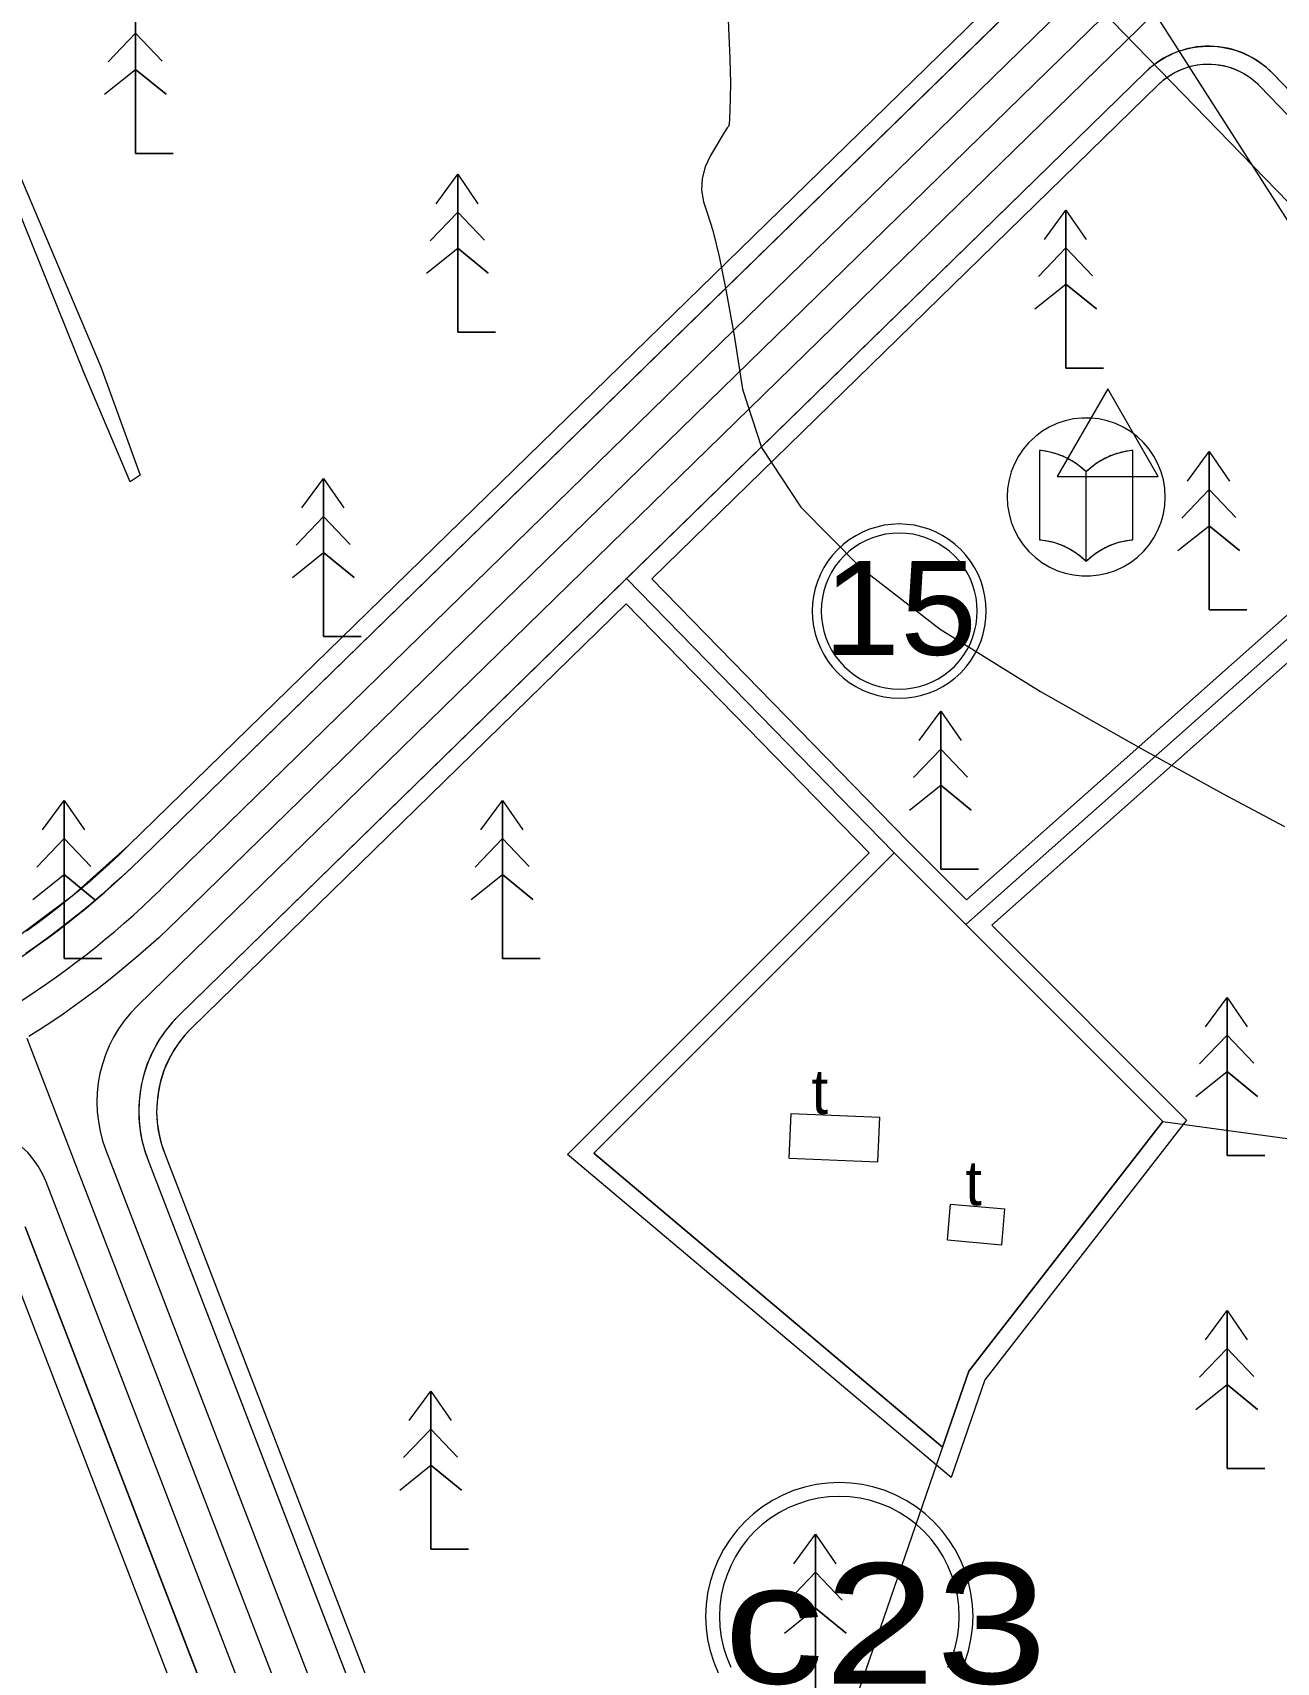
# Model space of a CAD drawing. Header units: metres. Extents: x 533049 to 537618, y 1849954 to 1852676.
# Drawn here: x 534812.5 to 534951.5, y 1851026.8 to 1851208.9 of the extents above; entities that cross this region are included whole.
import ezdxf

# ---------------------------------------------------------------- set-up
doc = ezdxf.new("R2010")
doc.units = ezdxf.units.M
doc.header["$LTSCALE"] = 2
for name, color, linetype, lineweight in [('11', 7, 'Continuous', 13), ('13', 7, 'Continuous', 13), ('20', 7, 'Continuous', 13), ('31', 7, 'Continuous', 13), ('34', 7, 'Continuous', 13), ('50', 7, 'Continuous', 13), ('51', 7, 'Continuous', 13), ('52', 7, 'Continuous', 13), ('54', 7, 'Continuous', 13), ('55', 7, 'Continuous', 13), ('57', 7, 'Continuous', 13), ('60', 7, 'Continuous', 13)]:
    doc.layers.add(name, color=color, linetype=linetype, lineweight=lineweight)

msp = doc.modelspace()

# ---------------------------------------------------------------- linework, layer by layer
at = {"linetype": 'Continuous', "lineweight": 13}
for points in [[(534921.43, 1851157.02), (534921.48, 1851156.06), (534921.64, 1851155.12), (534921.89, 1851154.2), (534922.25, 1851153.31), (534922.69, 1851152.46), (534923.23, 1851151.67), (534923.85, 1851150.94), (534924.55, 1851150.28), (534925.31, 1851149.71), (534926.13, 1851149.21), (534927, 1851148.81), (534927.9, 1851148.5), (534928.84, 1851148.3), (534929.79, 1851148.2), (534930.74, 1851148.2), (534931.7, 1851148.3), (534932.63, 1851148.5), (534933.54, 1851148.81), (534934.41, 1851149.21), (534935.23, 1851149.71), (534935.99, 1851150.28), (534936.68, 1851150.94), (534937.3, 1851151.67), (534937.84, 1851152.46), (534938.29, 1851153.31), (534938.64, 1851154.2), (534938.9, 1851155.12), (534939.05, 1851156.06), (534939.1, 1851157.02), (534939.05, 1851157.97), (534938.9, 1851158.92), (534938.64, 1851159.84), (534938.29, 1851160.73), (534937.84, 1851161.57), (534937.3, 1851162.37), (534936.68, 1851163.1), (534935.99, 1851163.75), (534935.23, 1851164.33), (534934.41, 1851164.83), (534933.54, 1851165.23), (534932.63, 1851165.53), (534931.7, 1851165.74), (534930.74, 1851165.84), (534929.79, 1851165.84), (534928.84, 1851165.74), (534927.9, 1851165.53), (534927, 1851165.23), (534926.13, 1851164.83), (534925.31, 1851164.33), (534924.55, 1851163.75), (534923.85, 1851163.1), (534923.23, 1851162.37), (534922.69, 1851161.57), (534922.25, 1851160.73), (534921.89, 1851159.84), (534921.64, 1851158.92), (534921.48, 1851157.97)], [(534930.27, 1851149.84), (534930.81, 1851150.33), (534931.39, 1851150.77), (534932.02, 1851151.16), (534932.67, 1851151.5), (534933.35, 1851151.77), (534934.05, 1851151.99), (534934.76, 1851152.14), (534935.49, 1851152.24), (534935.49, 1851162.21), (534934.76, 1851162.12), (534934.05, 1851161.97), (534933.35, 1851161.75), (534932.67, 1851161.48), (534932.02, 1851161.14), (534931.39, 1851160.75), (534930.81, 1851160.31), (534930.27, 1851159.82), (534929.72, 1851160.31), (534929.14, 1851160.75), (534928.52, 1851161.14), (534927.87, 1851161.48), (534927.19, 1851161.75), (534926.49, 1851161.97), (534925.77, 1851162.12), (534925.04, 1851162.21), (534925.04, 1851152.24), (534925.77, 1851152.14), (534926.49, 1851151.99), (534927.19, 1851151.77), (534927.87, 1851151.5), (534928.52, 1851151.16), (534929.14, 1851150.77), (534929.72, 1851150.33)], [(534938.82, 1851087.22), (534908.8, 1851117.24), (534875.22, 1851083.67), (534914.22, 1851050.83), (534917.14, 1851059.31)]]:
    msp.add_lwpolyline(points, close=True, dxfattribs=at)
for points in [[(534930.27, 1851149.84), (534930.41, 1851149.98), (534930.56, 1851150.12), (534930.71, 1851150.25), (534930.87, 1851150.38), (534931.03, 1851150.51), (534931.19, 1851150.63), (534931.35, 1851150.74), (534931.52, 1851150.86), (534931.69, 1851150.97), (534931.86, 1851151.07), (534932.04, 1851151.18), (534932.21, 1851151.27), (534932.39, 1851151.37), (534932.58, 1851151.45), (534932.76, 1851151.54), (534932.95, 1851151.62), (534933.13, 1851151.69), (534933.32, 1851151.76), (534933.51, 1851151.83), (534933.71, 1851151.89), (534933.9, 1851151.95), (534934.09, 1851152), (534934.29, 1851152.05), (534934.49, 1851152.09), (534934.69, 1851152.13), (534934.89, 1851152.16), (534935.09, 1851152.19), (534935.29, 1851152.22), (534935.49, 1851152.24), (534935.49, 1851162.21), (534935.29, 1851162.2), (534935.09, 1851162.17), (534934.89, 1851162.14), (534934.69, 1851162.11), (534934.49, 1851162.07), (534934.29, 1851162.03), (534934.09, 1851161.98), (534933.9, 1851161.93), (534933.71, 1851161.87), (534933.51, 1851161.81), (534933.32, 1851161.74), (534933.13, 1851161.67), (534932.95, 1851161.6), (534932.76, 1851161.52), (534932.58, 1851161.43), (534932.39, 1851161.34), (534932.21, 1851161.25), (534932.04, 1851161.15), (534931.86, 1851161.05), (534931.69, 1851160.95), (534931.52, 1851160.84), (534931.35, 1851160.72), (534931.19, 1851160.61), (534931.03, 1851160.48), (534930.87, 1851160.36), (534930.71, 1851160.23), (534930.56, 1851160.1), (534930.41, 1851159.96), (534930.27, 1851159.82), (534930.12, 1851159.96), (534929.97, 1851160.1), (534929.82, 1851160.23), (534929.66, 1851160.36), (534929.51, 1851160.48), (534929.34, 1851160.61), (534929.18, 1851160.72), (534929.01, 1851160.84), (534928.84, 1851160.95), (534928.67, 1851161.05), (534928.5, 1851161.15), (534928.32, 1851161.25), (534928.14, 1851161.34), (534927.96, 1851161.43), (534927.77, 1851161.52), (534927.59, 1851161.6), (534927.4, 1851161.67), (534927.21, 1851161.74), (534927.02, 1851161.81), (534926.83, 1851161.87), (534926.63, 1851161.93), (534926.44, 1851161.98), (534926.24, 1851162.03), (534926.04, 1851162.07), (534925.85, 1851162.11), (534925.65, 1851162.14), (534925.45, 1851162.17), (534925.25, 1851162.2), (534925.04, 1851162.21), (534925.04, 1851152.24), (534925.25, 1851152.22), (534925.45, 1851152.19), (534925.65, 1851152.16), (534925.85, 1851152.13), (534926.04, 1851152.09), (534926.24, 1851152.05), (534926.44, 1851152), (534926.63, 1851151.95), (534926.83, 1851151.89), (534927.02, 1851151.83), (534927.21, 1851151.76)], [(534927.21, 1851151.76), (534927.4, 1851151.69), (534927.59, 1851151.62), (534927.77, 1851151.54), (534927.96, 1851151.45), (534928.14, 1851151.37), (534928.32, 1851151.27), (534928.5, 1851151.18), (534928.67, 1851151.07), (534928.84, 1851150.97), (534929.01, 1851150.86), (534929.18, 1851150.74), (534929.34, 1851150.63), (534929.51, 1851150.51), (534929.66, 1851150.38), (534929.82, 1851150.25), (534929.97, 1851150.12), (534930.12, 1851149.98), (534930.27, 1851149.84), (534930.27, 1851159.82)]]:
    msp.add_lwpolyline(points, dxfattribs=at)
at = {"layer": '11'}
for points in [[(534919.1, 1851144.26), (534919.06, 1851145.11), (534918.95, 1851145.95), (534918.77, 1851146.78), (534918.51, 1851147.59), (534918.19, 1851148.38), (534917.8, 1851149.13), (534917.34, 1851149.85), (534916.82, 1851150.52), (534916.25, 1851151.14), (534915.62, 1851151.72), (534914.95, 1851152.24), (534914.23, 1851152.69), (534913.48, 1851153.08), (534912.7, 1851153.41), (534911.89, 1851153.66), (534911.06, 1851153.85), (534910.22, 1851153.96), (534909.37, 1851154), (534908.52, 1851153.96), (534907.68, 1851153.85), (534906.85, 1851153.66), (534906.04, 1851153.41), (534905.26, 1851153.08), (534904.5, 1851152.69), (534903.79, 1851152.24), (534903.11, 1851151.72), (534902.49, 1851151.14), (534901.91, 1851150.52), (534901.4, 1851149.85), (534900.94, 1851149.13), (534900.55, 1851148.38), (534900.22, 1851147.59), (534899.97, 1851146.78), (534899.78, 1851145.95), (534899.67, 1851145.11), (534899.64, 1851144.26), (534899.67, 1851143.42), (534899.78, 1851142.57), (534899.97, 1851141.74), (534900.22, 1851140.94), (534900.55, 1851140.15), (534900.94, 1851139.4), (534901.4, 1851138.68), (534901.91, 1851138.01), (534902.49, 1851137.38), (534903.11, 1851136.81), (534903.79, 1851136.29), (534904.5, 1851135.84), (534905.26, 1851135.44), (534906.04, 1851135.12), (534906.85, 1851134.86), (534907.68, 1851134.68), (534908.52, 1851134.57), (534909.37, 1851134.53), (534910.22, 1851134.57), (534911.06, 1851134.68), (534911.89, 1851134.86), (534912.7, 1851135.12), (534913.48, 1851135.44), (534914.23, 1851135.84), (534914.95, 1851136.29), (534915.62, 1851136.81), (534916.25, 1851137.38), (534916.82, 1851138.01), (534917.34, 1851138.68), (534917.8, 1851139.4), (534918.19, 1851140.15), (534918.51, 1851140.94), (534918.77, 1851141.74), (534918.95, 1851142.57), (534919.06, 1851143.42)], [(534918.09, 1851144.26), (534918.06, 1851145.02), (534917.96, 1851145.78), (534917.8, 1851146.52), (534917.57, 1851147.25), (534917.28, 1851147.95), (534916.92, 1851148.63), (534916.52, 1851149.27), (534916.05, 1851149.87), (534915.54, 1851150.43), (534914.98, 1851150.95), (534914.37, 1851151.41), (534913.73, 1851151.82), (534913.06, 1851152.17), (534912.35, 1851152.46), (534911.63, 1851152.69), (534910.88, 1851152.86), (534910.13, 1851152.95), (534909.37, 1851152.99), (534908.61, 1851152.95), (534907.85, 1851152.86), (534907.11, 1851152.69), (534906.38, 1851152.46), (534905.68, 1851152.17), (534905.01, 1851151.82), (534904.36, 1851151.41), (534903.76, 1851150.95), (534903.2, 1851150.43), (534902.68, 1851149.87), (534902.22, 1851149.27), (534901.81, 1851148.63), (534901.46, 1851147.95), (534901.17, 1851147.25), (534900.94, 1851146.52), (534900.78, 1851145.78), (534900.68, 1851145.02), (534900.64, 1851144.26), (534900.68, 1851143.5), (534900.78, 1851142.75), (534900.94, 1851142.01), (534901.17, 1851141.28), (534901.46, 1851140.58), (534901.81, 1851139.9), (534902.22, 1851139.26), (534902.68, 1851138.66), (534903.2, 1851138.09), (534903.76, 1851137.58), (534904.36, 1851137.12), (534905.01, 1851136.71), (534905.68, 1851136.36), (534906.38, 1851136.07), (534907.11, 1851135.84), (534907.85, 1851135.67), (534908.61, 1851135.57), (534909.37, 1851135.54), (534910.13, 1851135.57), (534910.88, 1851135.67), (534911.63, 1851135.84), (534912.35, 1851136.07), (534913.06, 1851136.36), (534913.73, 1851136.71), (534914.37, 1851137.12), (534914.98, 1851137.58), (534915.54, 1851138.09), (534916.05, 1851138.66), (534916.52, 1851139.26), (534916.92, 1851139.9), (534917.28, 1851140.58), (534917.57, 1851141.28), (534917.8, 1851142.01), (534917.96, 1851142.75), (534918.06, 1851143.5)]]:
    msp.add_lwpolyline(points, close=True, dxfattribs=at)
for points in [[(534916.22, 1851025.59), (534916.72, 1851026.8), (534917.11, 1851028.04), (534917.39, 1851029.32), (534917.56, 1851030.61), (534917.62, 1851031.91), (534917.56, 1851033.21), (534917.39, 1851034.51), (534917.11, 1851035.78), (534916.72, 1851037.02), (534916.22, 1851038.23), (534915.62, 1851039.38), (534914.92, 1851040.48), (534914.12, 1851041.52), (534913.24, 1851042.48), (534912.28, 1851043.36), (534911.25, 1851044.16), (534910.15, 1851044.86), (534908.99, 1851045.46), (534907.78, 1851045.96), (534906.54, 1851046.35), (534905.27, 1851046.63), (534903.97, 1851046.8), (534902.67, 1851046.86), (534901.37, 1851046.8), (534900.08, 1851046.63), (534898.8, 1851046.35), (534897.56, 1851045.96), (534896.35, 1851045.46), (534895.2, 1851044.86), (534894.1, 1851044.16), (534893.06, 1851043.36), (534892.1, 1851042.48), (534891.22, 1851041.52), (534890.43, 1851040.48), (534889.73, 1851039.38), (534889.12, 1851038.23), (534888.63, 1851037.02), (534888.23, 1851035.78), (534887.95, 1851034.51), (534887.78, 1851033.21), (534887.72, 1851031.91), (534887.78, 1851030.61), (534887.95, 1851029.32), (534888.23, 1851028.04), (534888.63, 1851026.8), (534889.12, 1851025.59)], [(534914.82, 1851026.25), (534915.26, 1851027.33), (534915.62, 1851028.44), (534915.87, 1851029.58), (534916.02, 1851030.74), (534916.07, 1851031.91), (534916.02, 1851033.08), (534915.87, 1851034.24), (534915.62, 1851035.38), (534915.26, 1851036.49), (534914.82, 1851037.57), (534914.28, 1851038.61), (534913.65, 1851039.6), (534912.94, 1851040.52), (534912.15, 1851041.39), (534911.29, 1851042.18), (534910.36, 1851042.89), (534909.37, 1851043.52), (534908.34, 1851044.06), (534907.26, 1851044.5), (534906.14, 1851044.86), (534905, 1851045.11), (534903.84, 1851045.26), (534902.67, 1851045.31), (534901.5, 1851045.26), (534900.34, 1851045.11), (534899.2, 1851044.86), (534898.09, 1851044.5), (534897.01, 1851044.06), (534895.97, 1851043.52), (534894.99, 1851042.89), (534894.06, 1851042.18), (534893.2, 1851041.39), (534892.41, 1851040.52), (534891.69, 1851039.6), (534891.07, 1851038.61), (534890.53, 1851037.57), (534890.08, 1851036.49), (534889.73, 1851035.38), (534889.47, 1851034.24), (534889.32, 1851033.08), (534889.27, 1851031.91), (534889.32, 1851030.74), (534889.47, 1851029.58), (534889.73, 1851028.44), (534890.08, 1851027.33), (534890.53, 1851026.25)]]:
    msp.add_lwpolyline(points, dxfattribs=at)
at = {"layer": '13'}
msp.add_line((534811.83, 1851096.55), (535051.61, 1850474.15), dxfattribs=at)
msp.add_lwpolyline([(534945.73, 1851223.94), (534828.8, 1851109.86), (534827.7, 1851108.8), (534826.59, 1851107.76), (534825.46, 1851106.74), (534824.31, 1851105.74), (534823.15, 1851104.75), (534821.98, 1851103.79), (534820.79, 1851102.84), (534819.59, 1851101.9), (534818.37, 1851100.99), (534817.14, 1851100.1), (534815.89, 1851099.22), (534814.64, 1851098.36), (534813.37, 1851097.53), (534812.08, 1851096.71)], dxfattribs=at)
at = {"layer": '20'}
for p, q in [((534897.07, 1851083.11), (534897.28, 1851088.11)), ((534897.28, 1851088.11), (534907.19, 1851087.69)), ((534906.98, 1851082.7), (534907.19, 1851087.69)), ((534897.07, 1851083.11), (534906.98, 1851082.7)), ((534914.75, 1851073.98), (534915.09, 1851077.97)), ((534915.09, 1851077.97), (534921.18, 1851077.44)), ((534920.83, 1851073.45), (534921.18, 1851077.44)), ((534914.75, 1851073.98), (534920.83, 1851073.45))]:
    msp.add_line(p, q, dxfattribs=at)
at = {"layer": '31'}
for points in [[(534922.8, 1851215.2), (534823.23, 1851118.05), (534816.78, 1851112.29), (534809.85, 1851107.12)], [(534922.8, 1851215.2), (534823.23, 1851118.05), (534822.16, 1851117.02), (534821.07, 1851116), (534819.96, 1851115), (534818.84, 1851114.02), (534817.7, 1851113.05), (534816.55, 1851112.1), (534815.39, 1851111.17), (534814.21, 1851110.26), (534813.01, 1851109.36), (534811.81, 1851108.48)], [(534964.45, 1851148.83), (534919.71, 1851109.15), (534941.48, 1851087.38), (534918.92, 1851058.34), (534915.16, 1851047.42), (534872.27, 1851083.54), (534905.99, 1851117.26), (534878.85, 1851145.07), (534830.28, 1851097.68), (534829.48, 1851096.83), (534828.77, 1851095.91), (534828.13, 1851094.94), (534827.59, 1851093.9), (534827.14, 1851092.83), (534826.8, 1851091.72), (534826.55, 1851090.58), (534826.4, 1851089.42), (534826.36, 1851088.26), (534826.42, 1851087.1), (534826.59, 1851085.94), (534826.86, 1851084.81), (534827.23, 1851083.7), (534899.81, 1850895.3)], [(534964.45, 1851148.83), (534919.71, 1851109.15), (534941.48, 1851087.38), (534918.92, 1851058.34), (534915.16, 1851047.42), (534872.27, 1851083.54), (534905.99, 1851117.26), (534878.85, 1851145.07)], [(534878.85, 1851145.07), (534830.28, 1851097.68), (534829.91, 1851097.31), (534829.56, 1851096.92), (534829.23, 1851096.52), (534828.91, 1851096.11), (534828.61, 1851095.68), (534828.32, 1851095.25), (534828.05, 1851094.8), (534827.81, 1851094.34), (534827.58, 1851093.87), (534827.36, 1851093.39), (534827.17, 1851092.9), (534827, 1851092.41), (534826.85, 1851091.91), (534826.72, 1851091.41), (534826.61, 1851090.9), (534826.51, 1851090.38), (534826.44, 1851089.86), (534826.4, 1851089.34), (534826.37, 1851088.82), (534826.36, 1851088.3), (534826.37, 1851087.78), (534826.41, 1851087.26), (534826.46, 1851086.74), (534826.54, 1851086.22), (534826.64, 1851085.71), (534826.75, 1851085.2), (534826.89, 1851084.69), (534827.05, 1851084.2), (534827.23, 1851083.7), (534899.81, 1850895.3)]]:
    msp.add_lwpolyline(points, dxfattribs=at)
at = {"layer": '34'}
msp.add_lwpolyline([(534932.68, 1851169.11), (534927.03, 1851159.32), (534938.33, 1851159.32)], close=True, dxfattribs=at)
at = {"layer": '50'}
for points in [[(536135.62, 1851789.73), (535515.36, 1851926.72), (535258.49, 1851965.9), (535022.43, 1852017.88), (534680.94, 1852158.74), (534430.49, 1852265.01), (534355.97, 1852086.41), (534346.15, 1851984.65), (534462.32, 1851750.84), (534498.61, 1851623.52), (534531.69, 1851526.54), (534597.01, 1851432.26), (534785.89, 1851296.54), (534919.76, 1851224.01), (534977.19, 1851164.91), (535024.77, 1851103.67), (535103, 1851049.68), (535187.68, 1851009.38), (535275.89, 1851002.01), (535384.77, 1851022.15), (535615.7, 1851282.83), (535719.73, 1851373.89), (535864.09, 1851423.05), (536000.84, 1851463.59)], [(534808.73, 1851074.3), (534882.36, 1850883.19)], [(534808.73, 1851074.3), (534882.36, 1850883.19)]]:
    msp.add_lwpolyline(points, dxfattribs=at)
at = {"layer": '51'}
for points in [[(534963.78, 1851153.59), (534916.88, 1851111.99), (534910.22, 1851118.65), (534881.71, 1851147.86), (534938.35, 1851203.12), (534938.67, 1851203.42), (534939, 1851203.7), (534939.35, 1851203.95), (534939.72, 1851204.19), (534940.09, 1851204.41), (534940.48, 1851204.61), (534940.87, 1851204.79), (534941.28, 1851204.94), (534941.69, 1851205.08), (534942.12, 1851205.19), (534942.54, 1851205.27), (534942.97, 1851205.34), (534943.4, 1851205.38), (534943.84, 1851205.4), (534944.27, 1851205.39), (534944.71, 1851205.36), (534945.14, 1851205.31), (534945.57, 1851205.23), (534945.99, 1851205.13), (534946.41, 1851205.01), (534946.82, 1851204.86), (534947.22, 1851204.69), (534947.61, 1851204.5), (534947.99, 1851204.29), (534948.36, 1851204.06), (534948.71, 1851203.81), (534949.06, 1851203.54), (534949.38, 1851203.26), (534949.69, 1851202.95), (534974.05, 1851177.71)], [(534963.78, 1851153.59), (534916.88, 1851111.99), (534910.22, 1851118.65), (534881.71, 1851147.86), (534938.35, 1851203.12), (534938.87, 1851203.59), (534939.43, 1851204.01), (534940.03, 1851204.38), (534940.65, 1851204.69), (534941.3, 1851204.95), (534941.97, 1851205.15), (534942.66, 1851205.3), (534943.36, 1851205.38), (534944.06, 1851205.4), (534944.76, 1851205.36), (534945.45, 1851205.25), (534946.13, 1851205.09), (534946.79, 1851204.87), (534947.44, 1851204.59), (534948.05, 1851204.26), (534948.64, 1851203.87), (534949.18, 1851203.43), (534949.69, 1851202.95), (534974.05, 1851177.71)]]:
    msp.add_lwpolyline(points, dxfattribs=at)
at = {"layer": '52'}
msp.add_lwpolyline([(534938.82, 1851087.22), (534908.8, 1851117.24), (534875.22, 1851083.67), (534914.22, 1851050.83), (534917.14, 1851059.31)], close=True, dxfattribs=at)
at = {"layer": '54'}
for p, q in [((534931.08, 1851214.89), (534826.78, 1851113.13)), ((534937.75, 1851210.93), (534824.2, 1851100.14)), ((534820.68, 1851084.01), (534896.29, 1850887.75)), ((534890.67, 1850881.47), (534814.01, 1851080.47))]:
    msp.add_line(p, q, dxfattribs=at)
for centre, radius, start, end in [((534756.95, 1851184.7), 100, 289.006, 314.2951), ((534834.68, 1851089.4), 15, 134.2951, 201.0693), ((534804.68, 1851076.87), 10, 21.0693, 109.006)]:
    msp.add_arc(centre, radius, start, end, dxfattribs=at)
at = {"layer": '55'}
for p, q in [((534924.2, 1851213.76), (534824.63, 1851116.62)), ((534936.95, 1851204.55), (534828.88, 1851099.11)), ((534951.13, 1851204.34), (534988.63, 1851165.48)), ((534825.36, 1851082.98), (534897.95, 1850894.58)), ((534885.29, 1850884.32), (534811.66, 1851075.43))]:
    msp.add_line(p, q, dxfattribs=at)
msp.add_lwpolyline([(534811.66, 1851075.43), (534885.29, 1850884.32)], dxfattribs=at)
for centre, radius, start, end in [((534943.94, 1851197.4), 10, 43.9779, 134.2951), ((534754.8, 1851188.19), 100, 289.006, 314.2951), ((534839.36, 1851088.38), 15, 134.2951, 201.0693)]:
    msp.add_arc(centre, radius, start, end, dxfattribs=at)
at = {"layer": '57'}
for p, q in [((534824.01, 1851213.09), (534824.01, 1851195.42)), ((534820.95, 1851205.65), (534824.01, 1851208.85)), ((534826.99, 1851205.72), (534824.01, 1851208.85)), ((534820.53, 1851202.03), (534824.01, 1851204.81)), ((534827.42, 1851202.03), (534824.01, 1851204.81)), ((534824.01, 1851195.42), (534828.22, 1851195.42)), ((534860.01, 1851193.09), (534860.01, 1851175.42)), ((534856.95, 1851185.65), (534860.01, 1851188.85)), ((534862.99, 1851185.72), (534860.01, 1851188.85)), ((534928.01, 1851189.09), (534928.01, 1851171.42)), ((534856.53, 1851182.03), (534860.01, 1851184.81)), ((534863.42, 1851182.03), (534860.01, 1851184.81)), ((534924.95, 1851181.65), (534928.01, 1851184.85)), ((534930.99, 1851181.72), (534928.01, 1851184.85)), ((534924.53, 1851178.03), (534928.01, 1851180.81)), ((534931.42, 1851178.03), (534928.01, 1851180.81)), ((534860.01, 1851175.42), (534864.22, 1851175.42)), ((534928.01, 1851171.42), (534932.22, 1851171.42)), ((534944.01, 1851162.09), (534944.01, 1851144.42)), ((534845.01, 1851159.09), (534845.01, 1851141.42)), ((534940.95, 1851154.65), (534944.01, 1851157.85)), ((534946.99, 1851154.72), (534944.01, 1851157.85)), ((534841.95, 1851151.65), (534845.01, 1851154.85)), ((534847.99, 1851151.72), (534845.01, 1851154.85)), ((534940.53, 1851151.03), (534944.01, 1851153.81)), ((534947.42, 1851151.03), (534944.01, 1851153.81)), ((534841.53, 1851148.03), (534845.01, 1851150.81)), ((534848.42, 1851148.03), (534845.01, 1851150.81)), ((534944.01, 1851144.42), (534948.22, 1851144.42)), ((534845.01, 1851141.42), (534849.22, 1851141.42)), ((534914.01, 1851133.09), (534914.01, 1851115.42)), ((534910.95, 1851125.65), (534914.01, 1851128.85)), ((534916.99, 1851125.72), (534914.01, 1851128.85)), ((534910.53, 1851122.03), (534914.01, 1851124.81)), ((534917.42, 1851122.03), (534914.01, 1851124.81)), ((534816.01, 1851123.09), (534816.01, 1851105.42)), ((534865.01, 1851123.09), (534865.01, 1851105.42)), ((534812.95, 1851115.65), (534816.01, 1851118.85)), ((534818.99, 1851115.72), (534816.01, 1851118.85)), ((534861.95, 1851115.65), (534865.01, 1851118.85)), ((534867.99, 1851115.72), (534865.01, 1851118.85)), ((534812.53, 1851112.03), (534816.01, 1851114.81)), ((534819.42, 1851112.03), (534816.01, 1851114.81)), ((534861.53, 1851112.03), (534865.01, 1851114.81)), ((534868.42, 1851112.03), (534865.01, 1851114.81)), ((534914.01, 1851115.42), (534918.22, 1851115.42)), ((534816.01, 1851105.42), (534820.22, 1851105.42)), ((534865.01, 1851105.42), (534869.22, 1851105.42)), ((534946.01, 1851101.09), (534946.01, 1851083.42)), ((534942.95, 1851093.65), (534946.01, 1851096.85)), ((534948.99, 1851093.72), (534946.01, 1851096.85)), ((534942.53, 1851090.03), (534946.01, 1851092.81)), ((534949.42, 1851090.03), (534946.01, 1851092.81)), ((534897.07, 1851083.11), (534897.28, 1851088.11)), ((534897.28, 1851088.11), (534907.19, 1851087.69)), ((534906.98, 1851082.7), (534907.19, 1851087.69)), ((534897.07, 1851083.11), (534906.98, 1851082.7)), ((534946.01, 1851083.42), (534950.22, 1851083.42)), ((534914.75, 1851073.98), (534915.09, 1851077.97)), ((534915.09, 1851077.97), (534921.18, 1851077.44)), ((534920.83, 1851073.45), (534921.18, 1851077.44)), ((534914.75, 1851073.98), (534920.83, 1851073.45)), ((534946.01, 1851066.09), (534946.01, 1851048.42)), ((534942.95, 1851058.65), (534946.01, 1851061.85)), ((534948.99, 1851058.72), (534946.01, 1851061.85)), ((534942.53, 1851055.03), (534946.01, 1851057.81)), ((534949.42, 1851055.03), (534946.01, 1851057.81)), ((534857.01, 1851057.09), (534857.01, 1851039.42)), ((534853.95, 1851049.65), (534857.01, 1851052.85)), ((534859.99, 1851049.72), (534857.01, 1851052.85)), ((534853.53, 1851046.03), (534857.01, 1851048.81)), ((534860.42, 1851046.03), (534857.01, 1851048.81)), ((534946.01, 1851048.42), (534950.22, 1851048.42)), ((534900.01, 1851041.09), (534900.01, 1851023.42)), ((534857.01, 1851039.42), (534861.22, 1851039.42)), ((534896.95, 1851033.65), (534900.01, 1851036.85)), ((534902.99, 1851033.72), (534900.01, 1851036.85)), ((534896.53, 1851030.03), (534900.01, 1851032.81)), ((534903.42, 1851030.03), (534900.01, 1851032.81))]:
    msp.add_line(p, q, dxfattribs=at)
for points in [[(534874.81, 1850936.33), (534917.14, 1851059.31), (534938.82, 1851087.22), (534987.34, 1851080.58), (535015.73, 1851103.31), (534972.89, 1851156.54), (534930.56, 1851222.68), (534879.46, 1851260.4), (534806.16, 1851208.99)], [(534828.22, 1851195.42), (534824.01, 1851195.42), (534824.01, 1851213.09)], [(534890.26, 1851210.36), (534890.44, 1851206), (534890.49, 1851203.28), (534890.46, 1851201.58), (534890.43, 1851200.24), (534890.39, 1851199.27), (534890.34, 1851198.67), (534890.27, 1851198.44), (534890.14, 1851198.27), (534889.88, 1851197.86), (534889.48, 1851197.21), (534888.95, 1851196.31), (534888.28, 1851195.17), (534887.69, 1851193.9), (534887.35, 1851192.62), (534887.28, 1851191.31), (534887.47, 1851189.99), (534887.92, 1851188.65), (534888.54, 1851186.79), (534889.25, 1851183.9), (534890.04, 1851179.99), (534890.91, 1851175.05), (534891.86, 1851169.08), (534893.99, 1851162.54), (534898.38, 1851155.89), (534905.04, 1851149.13), (534913.96, 1851142.26), (534925.15, 1851135.27), (534936.4, 1851128.89), (534945.49, 1851123.87), (534952.42, 1851120.18)], [(534820.95, 1851205.65), (534824.01, 1851208.85), (534826.99, 1851205.72)], [(534805.79, 1851205.34), (534820.13, 1851171.58), (534824.51, 1851159.44), (534823.38, 1851158.72), (534818.27, 1851170.87), (534804.66, 1851204.48)], [(534820.53, 1851202.03), (534824.01, 1851204.81), (534827.42, 1851202.03)], [(534857.59, 1851189.8), (534860.01, 1851193.09), (534862.28, 1851189.8)], [(534857.59, 1851189.8), (534860.01, 1851193.09), (534862.28, 1851189.8)], [(534864.22, 1851175.42), (534860.01, 1851175.42), (534860.01, 1851193.09)], [(534856.95, 1851185.65), (534860.01, 1851188.85), (534862.99, 1851185.72)], [(534925.59, 1851185.8), (534928.01, 1851189.09), (534930.28, 1851185.8)], [(534925.59, 1851185.8), (534928.01, 1851189.09), (534930.28, 1851185.8)], [(534932.22, 1851171.42), (534928.01, 1851171.42), (534928.01, 1851189.09)], [(534856.53, 1851182.03), (534860.01, 1851184.81), (534863.42, 1851182.03)], [(534924.95, 1851181.65), (534928.01, 1851184.85), (534930.99, 1851181.72)], [(534924.53, 1851178.03), (534928.01, 1851180.81), (534931.42, 1851178.03)], [(534941.59, 1851158.8), (534944.01, 1851162.09), (534946.28, 1851158.8)], [(534941.59, 1851158.8), (534944.01, 1851162.09), (534946.28, 1851158.8)], [(534948.22, 1851144.42), (534944.01, 1851144.42), (534944.01, 1851162.09)], [(534842.59, 1851155.8), (534845.01, 1851159.09), (534847.28, 1851155.8)], [(534842.59, 1851155.8), (534845.01, 1851159.09), (534847.28, 1851155.8)], [(534849.22, 1851141.42), (534845.01, 1851141.42), (534845.01, 1851159.09)], [(534940.95, 1851154.65), (534944.01, 1851157.85), (534946.99, 1851154.72)], [(534841.95, 1851151.65), (534845.01, 1851154.85), (534847.99, 1851151.72)], [(534940.53, 1851151.03), (534944.01, 1851153.81), (534947.42, 1851151.03)], [(534841.53, 1851148.03), (534845.01, 1851150.81), (534848.42, 1851148.03)], [(534911.59, 1851129.8), (534914.01, 1851133.09), (534916.28, 1851129.8)], [(534911.59, 1851129.8), (534914.01, 1851133.09), (534916.28, 1851129.8)], [(534918.22, 1851115.42), (534914.01, 1851115.42), (534914.01, 1851133.09)], [(534910.95, 1851125.65), (534914.01, 1851128.85), (534916.99, 1851125.72)], [(534910.53, 1851122.03), (534914.01, 1851124.81), (534917.42, 1851122.03)], [(534813.59, 1851119.8), (534816.01, 1851123.09), (534818.28, 1851119.8)], [(534813.59, 1851119.8), (534816.01, 1851123.09), (534818.28, 1851119.8)], [(534820.22, 1851105.42), (534816.01, 1851105.42), (534816.01, 1851123.09)], [(534862.59, 1851119.8), (534865.01, 1851123.09), (534867.28, 1851119.8)], [(534862.59, 1851119.8), (534865.01, 1851123.09), (534867.28, 1851119.8)], [(534869.22, 1851105.42), (534865.01, 1851105.42), (534865.01, 1851123.09)], [(534812.95, 1851115.65), (534816.01, 1851118.85), (534818.99, 1851115.72)], [(534861.95, 1851115.65), (534865.01, 1851118.85), (534867.99, 1851115.72)], [(534812.53, 1851112.03), (534816.01, 1851114.81), (534819.42, 1851112.03)], [(534861.53, 1851112.03), (534865.01, 1851114.81), (534868.42, 1851112.03)], [(534943.59, 1851097.8), (534946.01, 1851101.09), (534948.28, 1851097.8)], [(534943.59, 1851097.8), (534946.01, 1851101.09), (534948.28, 1851097.8)], [(534950.22, 1851083.42), (534946.01, 1851083.42), (534946.01, 1851101.09)], [(534942.95, 1851093.65), (534946.01, 1851096.85), (534948.99, 1851093.72)], [(534942.53, 1851090.03), (534946.01, 1851092.81), (534949.42, 1851090.03)], [(534943.59, 1851062.8), (534946.01, 1851066.09), (534948.28, 1851062.8)], [(534943.59, 1851062.8), (534946.01, 1851066.09), (534948.28, 1851062.8)], [(534950.22, 1851048.42), (534946.01, 1851048.42), (534946.01, 1851066.09)], [(534942.95, 1851058.65), (534946.01, 1851061.85), (534948.99, 1851058.72)], [(534942.53, 1851055.03), (534946.01, 1851057.81), (534949.42, 1851055.03)], [(534854.59, 1851053.8), (534857.01, 1851057.09), (534859.28, 1851053.8)], [(534854.59, 1851053.8), (534857.01, 1851057.09), (534859.28, 1851053.8)], [(534861.22, 1851039.42), (534857.01, 1851039.42), (534857.01, 1851057.09)], [(534853.95, 1851049.65), (534857.01, 1851052.85), (534859.99, 1851049.72)], [(534853.53, 1851046.03), (534857.01, 1851048.81), (534860.42, 1851046.03)], [(534897.59, 1851037.8), (534900.01, 1851041.09), (534902.28, 1851037.8)], [(534897.59, 1851037.8), (534900.01, 1851041.09), (534902.28, 1851037.8)], [(534904.22, 1851023.42), (534900.01, 1851023.42), (534900.01, 1851041.09)], [(534896.95, 1851033.65), (534900.01, 1851036.85), (534902.99, 1851033.72)], [(534896.53, 1851030.03), (534900.01, 1851032.81), (534903.42, 1851030.03)]]:
    msp.add_lwpolyline(points, dxfattribs=at)
at = {"layer": '60'}
for points in [[(534924.2, 1851213.76), (534824.63, 1851116.62), (534823.53, 1851115.56), (534822.42, 1851114.53), (534821.29, 1851113.51), (534820.15, 1851112.5), (534818.99, 1851111.52), (534817.81, 1851110.55), (534816.62, 1851109.6), (534815.42, 1851108.67), (534814.2, 1851107.75), (534812.97, 1851106.86), (534811.73, 1851105.98)], [(534964.95, 1851151.96), (534916.8, 1851109.24), (534908.8, 1851117.24), (534878.88, 1851147.9), (534936.95, 1851204.55), (534937.35, 1851204.92), (534937.77, 1851205.27), (534938.21, 1851205.59), (534938.66, 1851205.89), (534939.13, 1851206.17), (534939.61, 1851206.41), (534940.11, 1851206.64), (534940.62, 1851206.83), (534941.13, 1851207), (534941.66, 1851207.14), (534942.19, 1851207.24), (534942.73, 1851207.32), (534943.27, 1851207.38), (534943.81, 1851207.4), (534944.36, 1851207.39), (534944.9, 1851207.35), (534945.44, 1851207.28), (534945.97, 1851207.19), (534946.5, 1851207.06), (534947.02, 1851206.91), (534947.54, 1851206.73), (534948.04, 1851206.52), (534948.53, 1851206.28), (534949, 1851206.02), (534949.46, 1851205.73), (534949.91, 1851205.42), (534950.34, 1851205.08), (534950.74, 1851204.72), (534951.13, 1851204.34), (534977.18, 1851177.34)], [(534964.95, 1851151.96), (534916.8, 1851109.24), (534938.82, 1851087.22), (534917.14, 1851059.31), (534914.22, 1851050.83), (534875.22, 1851083.67), (534908.8, 1851117.24), (534878.88, 1851147.9)], [(534878.88, 1851147.9), (534828.88, 1851099.11), (534828.46, 1851098.68), (534828.06, 1851098.24), (534827.67, 1851097.78), (534827.3, 1851097.3), (534826.95, 1851096.81), (534826.62, 1851096.3), (534826.32, 1851095.78), (534826.03, 1851095.25), (534825.76, 1851094.71), (534825.52, 1851094.16), (534825.3, 1851093.6), (534825.1, 1851093.03), (534824.92, 1851092.45), (534824.77, 1851091.87), (534824.64, 1851091.28), (534824.54, 1851090.69), (534824.46, 1851090.09), (534824.4, 1851089.49), (534824.37, 1851088.89), (534824.36, 1851088.29), (534824.38, 1851087.68), (534824.42, 1851087.08), (534824.48, 1851086.48), (534824.57, 1851085.89), (534824.68, 1851085.29), (534824.82, 1851084.71), (534824.97, 1851084.13), (534825.16, 1851083.55), (534825.36, 1851082.98), (534897.95, 1850894.58)]]:
    msp.add_lwpolyline(points, dxfattribs=at)

# ---------------------------------------------------------------- texts
at = {"layer": '11'}
for s, height, width, p in [('15', 10.5, 1.1, (534900.88, 1851139.37)), ('c23', 13.44, 1.25, (534889.72, 1851024.4))]:
    msp.add_text(s, height=height, dxfattribs=dict(at, width=width)).set_placement(p)
at = {"layer": '20'}
for p in [(534899.57, 1851088.06), (534916.75, 1851077.85)]:
    msp.add_text('t', height=5, dxfattribs=at).set_placement(p)
at = {"layer": '57'}
for p in [(534899.57, 1851088.06), (534916.75, 1851077.85)]:
    msp.add_text('t', height=5, dxfattribs=at).set_placement(p)

doc.saveas('drawing.dxf')
